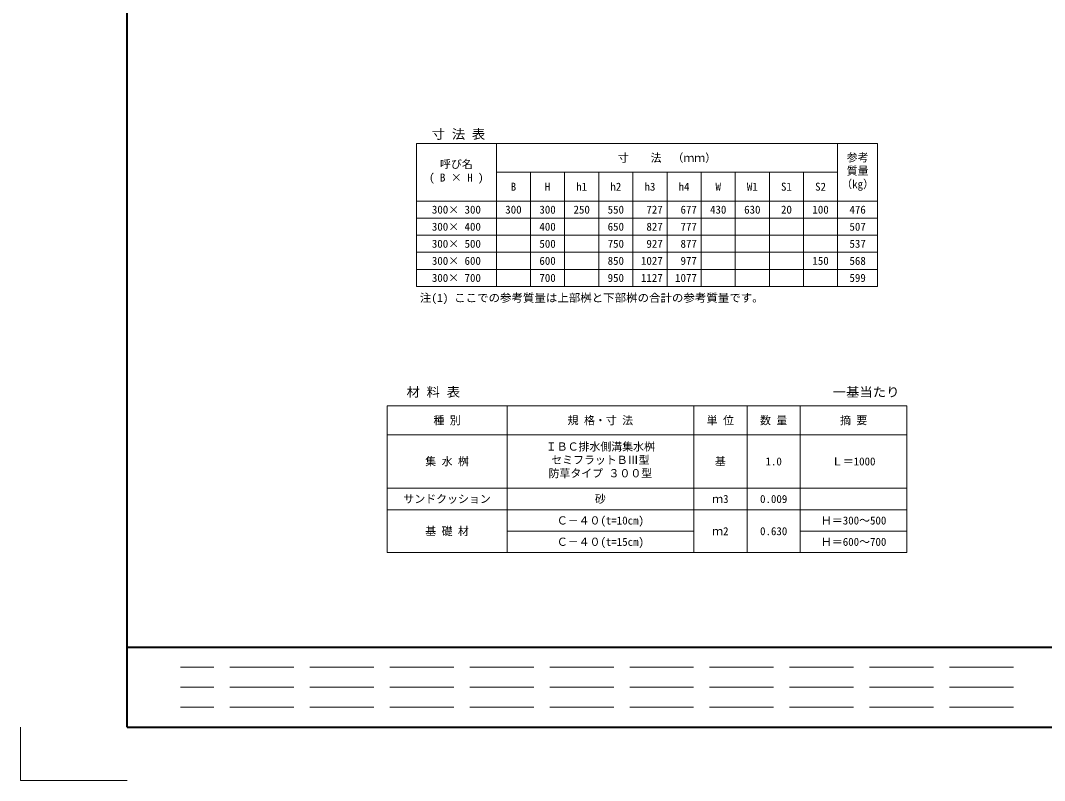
# Model space of a CAD drawing. Units: millimetres at full size; details may follow other scales. Extents: x 171976 to 209231, y 872007 to 885239.
# Drawn here: x 171976 to 175817, y 878947 to 881797 of the extents above; entities that cross this region are included whole.
import ezdxf
from ezdxf.enums import TextEntityAlignment as Align

# ---------------------------------------------------------------- set-up
doc = ezdxf.new("R2010")
doc.units = ezdxf.units.MM
doc.header["$LTSCALE"] = 40
doc.linetypes.add('DASHED', pattern=[7.5, 6, -1.5])
for name, color, linetype, lineweight in [('Defpoints_3', 8, 'Continuous', 0), ('図枠', 7, 'Continuous', 5), ('寸法表', 30, 'Continuous', 13)]:
    doc.layers.add(name, color=color, linetype=linetype, lineweight=lineweight)
doc.layers.add('文字', color=7, linetype='Continuous')
doc.styles.add('ＭＳ 明朝', font='')
doc.styles.get('ＭＳ 明朝').set_extended_font_data('MS Mincho')

msp = doc.modelspace()

# ---------------------------------------------------------------- linework, layer by layer
at = {"layer": 'Defpoints_3'}
for p, q in [((173761.24, 881056.09), (173889.24, 881056.09)), ((174017.24, 881056.09), (174145.24, 881056.09)), ((174529.24, 881056.09), (175041.24, 881056.09)), ((173761.24, 880992.09), (173889.24, 880992.09)), ((174017.24, 880992.09), (174145.24, 880992.09)), ((174529.24, 880992.09), (175041.24, 880992.09)), ((173761.24, 880928.09), (173889.24, 880928.09)), ((174017.24, 880928.09), (174145.24, 880928.09)), ((174529.24, 880928.09), (174913.24, 880928.09)), ((173761.24, 880864.09), (173889.24, 880864.09)), ((174017.24, 880864.09), (174145.24, 880864.09)), ((174529.24, 880864.09), (175041.24, 880864.09))]:
    msp.add_line(p, q, dxfattribs=at)
at = {"layer": 'Defpoints_3', "color": 7, "lineweight": 13}
for p, q in [((171976.24, 879147.22), (171976.24, 878947.22)), ((171976.24, 878947.22), (172376.24, 878947.22))]:
    msp.add_line(p, q, dxfattribs=at)
at = {"layer": '図枠', "lineweight": 40}
for p, q in [((172376.24, 879147.22), (172376.24, 884687.22)), ((172376.24, 879447.22), (180176.24, 879447.22)), ((172376.24, 879147.22), (180176.24, 879147.22))]:
    msp.add_line(p, q, dxfattribs=at)
at = {"layer": '図枠', "linetype": 'DASHED', "lineweight": 9}
for p, q in [((175701.24, 879372.22), (172576.24, 879372.22)), ((175701.24, 879297.22), (172576.24, 879297.22)), ((175701.24, 879222.22), (172576.24, 879222.22))]:
    msp.add_line(p, q, dxfattribs=at)
at = {"layer": '寸法表'}
for p, q in [((173461.24, 881336.09), (175191.24, 881336.09)), ((173461.24, 881336.09), (173461.24, 880800.09)), ((173761.24, 881336.09), (173761.24, 880800.09)), ((175041.24, 881336.09), (175041.24, 880800.09)), ((175191.24, 881336.09), (175191.24, 880800.09)), ((173761.24, 881228.09), (175041.24, 881228.09)), ((173889.24, 881228.09), (173889.24, 880800.09)), ((174017.24, 881228.09), (174017.24, 880800.09)), ((174145.24, 881228.09), (174145.24, 880800.09)), ((174273.24, 881228.09), (174273.24, 880800.09)), ((174401.24, 881228.09), (174401.24, 880800.09)), ((174529.24, 881228.09), (174529.24, 880800.09)), ((174657.24, 881228.09), (174657.24, 880800.09)), ((174785.24, 881228.09), (174785.24, 880800.09)), ((174913.24, 881228.09), (174913.24, 880800.09)), ((173461.24, 881120.09), (175191.24, 881120.09)), ((173461.24, 881056.09), (173761.24, 881056.09)), ((173889.24, 881056.09), (174017.24, 881056.09)), ((174145.24, 881056.09), (174529.24, 881056.09)), ((175041.24, 881056.09), (175191.24, 881056.09)), ((173461.24, 880992.09), (173761.24, 880992.09)), ((173889.24, 880992.09), (174017.24, 880992.09)), ((174145.24, 880992.09), (174529.24, 880992.09)), ((175041.24, 880992.09), (175191.24, 880992.09)), ((173461.24, 880928.09), (173761.24, 880928.09)), ((173889.24, 880928.09), (174017.24, 880928.09)), ((174145.24, 880928.09), (174529.24, 880928.09)), ((174913.24, 880928.09), (175191.24, 880928.09)), ((173461.24, 880864.09), (173761.24, 880864.09)), ((173889.24, 880864.09), (174017.24, 880864.09)), ((174145.24, 880864.09), (174529.24, 880864.09)), ((175041.24, 880864.09), (175191.24, 880864.09)), ((173461.24, 880800.09), (175191.24, 880800.09)), ((173351.32, 880351.84), (175301.32, 880351.84)), ((173351.32, 880351.84), (173351.32, 879802.24)), ((173801.32, 880351.84), (173801.32, 879802.24)), ((174501.32, 880351.84), (174501.32, 879802.24)), ((174701.32, 880351.84), (174701.32, 879802.24)), ((174901.32, 880351.84), (174901.32, 879802.24)), ((175301.32, 880351.84), (175301.32, 879802.24)), ((173351.32, 880243.84), (175301.32, 880243.84)), ((173351.32, 880043.84), (175301.32, 880043.84)), ((173351.32, 879962.24), (175301.32, 879962.24)), ((173801.32, 879882.24), (174501.32, 879882.24)), ((174901.32, 879882.24), (175301.32, 879882.24)), ((173351.32, 879802.24), (175301.32, 879802.24))]:
    msp.add_line(p, q, dxfattribs=at)

# ---------------------------------------------------------------- texts
at = {"layer": '寸法表', "style": 'ＭＳ 明朝'}
for s, p in [('寸\u3000\u3000法\u3000（ｍｍ）', (174401.24, 881282.09)), ('B', (173825.24, 881174.09)), ('H', (173953.24, 881174.09)), ('h1', (174081.24, 881174.09)), ('h2', (174209.24, 881174.09)), ('h3', (174337.24, 881174.09)), ('h4', (174465.24, 881174.09)), ('W', (174593.24, 881174.09)), ('W1', (174721.24, 881174.09)), ('S1', (174849.24, 881174.09)), ('S2', (174977.24, 881174.09)), ('300× 300', (173611.24, 881088.09)), ('300', (173825.24, 881088.09)), ('300', (173953.24, 881088.09)), ('250', (174081.24, 881088.09)), ('550', (174209.24, 881088.09)), ('430', (174593.24, 881088.09)), ('630', (174721.24, 881088.09)), ('20', (174849.24, 881088.09)), ('100', (174977.24, 881088.09)), ('476', (175116.24, 881088.09)), ('300× 400', (173611.24, 881024.09)), ('400', (173953.24, 881024.09)), ('650', (174209.24, 881024.09)), ('507', (175116.24, 881024.09)), ('300× 500', (173611.24, 880960.09)), ('500', (173953.24, 880960.09)), ('750', (174209.24, 880960.09)), ('537', (175116.24, 880960.09)), ('300× 600', (173611.24, 880896.09)), ('600', (173953.24, 880896.09)), ('850', (174209.24, 880896.09)), ('150', (174977.24, 880896.09)), ('568', (175116.24, 880896.09)), ('300× 700', (173611.24, 880832.09)), ('700', (173953.24, 880832.09)), ('950', (174209.24, 880832.09)), ('599', (175116.24, 880832.09)), ('種 別', (173576.32, 880297.84)), ('規 格・寸 法', (174151.32, 880297.84)), ('単 位', (174601.32, 880297.84)), ('数 量', (174801.32, 880297.84)), ('摘 要', (175101.32, 880297.84)), ('集 水 桝', (173576.32, 880143.84)), ('基', (174601.32, 880143.84)), ('1.0', (174801.32, 880143.84)), ('Ｌ＝1000', (175101.32, 880143.84)), ('サンドクッション', (173576.32, 880003.04)), ('砂', (174151.32, 880003.04)), ('ｍ3', (174601.32, 880003.04)), ('0.009', (174801.32, 880003.04)), ('Ｃ－４０(t=10cm)', (174151.32, 879922.24)), ('Ｈ＝300～500', (175101.32, 879922.24)), ('基 礎 材', (173576.32, 879882.24)), ('ｍ2', (174601.32, 879882.24)), ('0.630', (174801.32, 879882.24)), ('Ｃ－４０(t=15cm)', (174151.32, 879842.24)), ('Ｈ＝600～700', (175101.32, 879842.24))]:
    msp.add_text(s, height=30.02, dxfattribs=at).set_placement(p, align=Align.MIDDLE_CENTER)
for s, p in [('参考', (175075.29, 881298.57)), ('呼び名', (173549.82, 881273.57)), ('質量', (175075.29, 881248.57)), ('( B × H )', (173508.87, 881223.57)), ('（kg）', (175054.82, 881198.57)), ('ＩＢＣ排水側溝集水桝', (173946.57, 880214.32)), ('セミフラットＢⅢ型', (173967.04, 880164.32)), ('防草タイプ ３００型', (173956.8, 880114.32))]:
    msp.add_text(s, height=30.02, dxfattribs=at).set_placement(p, align=Align.TOP_LEFT)
for s, p in [('727', (174385.24, 881088.09)), ('677', (174513.24, 881088.09)), ('827', (174385.24, 881024.09)), ('777', (174513.24, 881024.09)), ('927', (174385.24, 880960.09)), ('877', (174513.24, 880960.09)), ('1027', (174385.24, 880896.09)), ('977', (174513.24, 880896.09)), ('1127', (174385.24, 880832.09)), ('1077', (174513.24, 880832.09))]:
    msp.add_text(s, height=30.02, dxfattribs=at).set_placement(p, align=Align.MIDDLE_RIGHT)
at = {"layer": '文字', "style": 'ＭＳ 明朝', "width": 1.05}
msp.add_text('寸 法 表', height=35.03, dxfattribs=at).set_placement((173619.24, 881371.09), align=Align.MIDDLE_CENTER)
for s, height, p in [('注(1) ここでの参考質量は上部桝と下部桝の合計の参考質量です。', 30.02, (173474.11, 880733.01)), ('一基当たり', 35.03, (175022.55, 880376.2))]:
    msp.add_text(s, height=height, dxfattribs=at).set_placement(p, align=Align.BOTTOM_LEFT)
msp.add_text('材 料 表', height=35.03, dxfattribs=at).set_placement((173524.71, 880376.2), align=Align.BOTTOM_CENTER)

doc.saveas('drawing.dxf')
